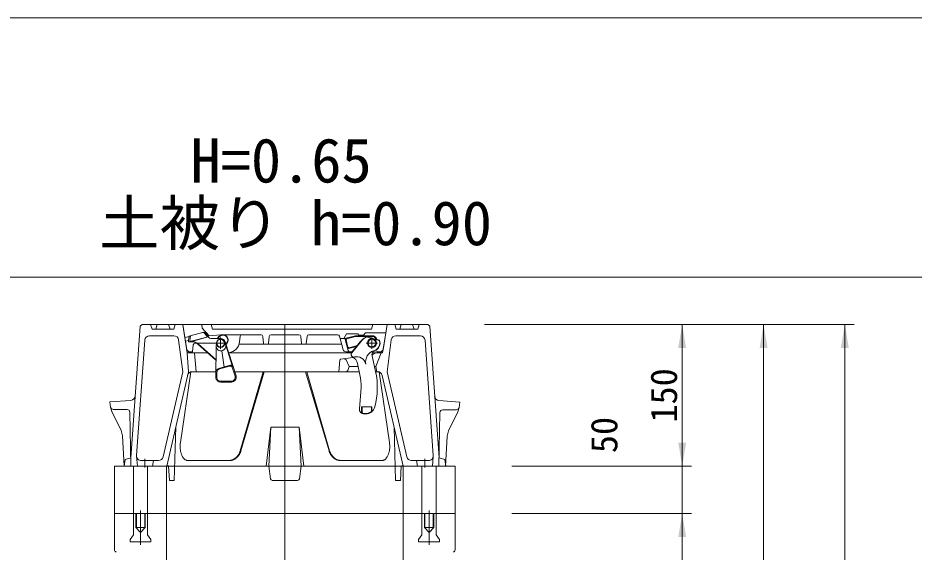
# Model space of a CAD drawing. Units: millimetres, scale not verified. Extents: x -6861 to 6861, y -5221 to 5221.
# Drawn here: x 2941 to 3888, y 2042 to 2607 of the extents above; entities that cross this region are included whole.
import ezdxf
from ezdxf.enums import TextEntityAlignment as Align

# ---------------------------------------------------------------- set-up
doc = ezdxf.new("R2010")
doc.units = ezdxf.units.MM
doc.header["$LTSCALE"] = 20
for name, color, linetype, lineweight in [('0-4_TEMP', 3, 'Continuous', 18), ('0-5_細線', 7, 'Continuous', 18), ('0-7_寸法', 1, 'Continuous', 18), ('0-A_枠線', 6, 'Continuous', 18)]:
    doc.layers.add(name, color=color, linetype=linetype, lineweight=lineweight)
doc.layers.add('0-8_注釈', color=1, linetype='Continuous')
doc.styles.add('ＭＳ ゴシック', font='')
doc.styles.get('ＭＳ ゴシック').set_extended_font_data('MS Gothic')

msp = doc.modelspace()

# ---------------------------------------------------------------- linework, layer by layer
at = {"layer": '0-4_TEMP'}
for p, q in [((1260.93, 2332.35), (6860.93, 2332.35)), ((3222.95, 2282.35), (3222.95, 2117.35)), ((3074.95, 2140.27), (3074.95, 2130.82)), ((3099.95, 2132.35), (3106.35, 2132.35)), ((3205.95, 2132.35), (3239.95, 2132.35)), ((3222.8, 2132.35), (3222.8, 1969.35)), ((3339.55, 2132.35), (3345.95, 2132.35)), ((3370.95, 2140.27), (3370.95, 2130.82)), ((3070.3, 2085.35), (3070.3, 2049.35)), ((3222.8, 2086.16), (3222.8, 1237.32)), ((3375.3, 2085.35), (3375.3, 2049.35))]:
    msp.add_line(p, q, dxfattribs=at)
at = {"layer": '0-5_細線'}
for p, q in [((3069.81, 2280.35), (3059.95, 2141.35)), ((3069.81, 2280.35), (3071.95, 2282.35)), ((3071.95, 2282.35), (3373.95, 2282.35)), ((3080.95, 2282.35), (3082.45, 2277.35)), ((3082.45, 2277.35), (3105.45, 2277.35)), ((3087.95, 2282.35), (3086.45, 2277.35)), ((3099.95, 2282.35), (3101.45, 2277.35)), ((3106.95, 2282.35), (3105.45, 2277.35)), ((3114.45, 2282.35), (3115.05, 2281.75)), ((3119.23, 2255.35), (3114.95, 2282.35)), ((3115.05, 2281.75), (3119.7, 2252.35)), ((3122.84, 2270.16), (3137.06, 2273.97)), ((3134.95, 2282.35), (3135.45, 2278.35)), ((3135.45, 2278.35), (3142.95, 2270.35)), ((3138.92, 2273.52), (3139.79, 2273.72)), ((3144.95, 2282.35), (3146.45, 2277.35)), ((3314.45, 2277.35), (3146.45, 2277.35)), ((3315.95, 2282.35), (3314.45, 2277.35)), ((3330.86, 2281.75), (3326.2, 2252.35)), ((3326.68, 2255.35), (3330.95, 2282.35)), ((3331.45, 2282.35), (3330.86, 2281.75)), ((3338.95, 2282.35), (3340.45, 2277.35)), ((3363.45, 2277.35), (3340.45, 2277.35)), ((3345.95, 2282.35), (3344.45, 2277.35)), ((3357.95, 2282.35), (3359.45, 2277.35)), ((3364.95, 2282.35), (3363.45, 2277.35)), ((3376.09, 2280.35), (3373.95, 2282.35)), ((3376.09, 2280.35), (3385.95, 2141.35)), ((3074.79, 2265.7), (3066.13, 2143.7)), ((3079.77, 2270.35), (3105.57, 2270.35)), ((3110.52, 2266), (3114.95, 2232.35)), ((3117.15, 2268.49), (3121.88, 2269.59)), ((3117.77, 2264.53), (3120.94, 2265.26)), ((3120.88, 2264.86), (3121.37, 2268.5)), ((3122.01, 2263.73), (3141.94, 2269.07)), ((3122.5, 2265.64), (3123.12, 2270.24)), ((3123.75, 2264.54), (3141.74, 2269.36)), ((3138.23, 2272.87), (3140.72, 2269.09)), ((3139.25, 2273.14), (3142.18, 2268.69)), ((3141.34, 2269.97), (3142.95, 2270.35)), ((3142.95, 2270.35), (3154.95, 2271.35)), ((3144.69, 2267.35), (3154.95, 2267.35)), ((3153.56, 2269.74), (3151.17, 2267.35)), ((3151.88, 2267.35), (3153.92, 2269.38)), ((3154.95, 2271.35), (3175.8, 2271.35)), ((3154.95, 2268.35), (3154.95, 2256.35)), ((3197.64, 2271.35), (3166.62, 2271.35)), ((3174.99, 2264.21), (3175.45, 2269.52)), ((3199.63, 2269.55), (3200.36, 2262.25)), ((3206.27, 2269.55), (3205.54, 2262.25)), ((3237.64, 2271.35), (3208.26, 2271.35)), ((3240.36, 2262.25), (3239.63, 2269.55)), ((3245.54, 2262.25), (3246.27, 2269.55)), ((3278.59, 2271.35), (3248.26, 2271.35)), ((3284.36, 2255.57), (3280.53, 2269.86)), ((3281.2, 2267.35), (3286.89, 2267.35)), ((3289.73, 2254.83), (3286.64, 2266.38)), ((3287.34, 2267.61), (3297.57, 2270.35)), ((3289.56, 2258.35), (3287.55, 2265.85)), ((3288.26, 2267.07), (3297.67, 2269.6)), ((3297.57, 2270.35), (3314.95, 2270.35)), ((3297.67, 2269.6), (3314.95, 2269.6)), ((3299.95, 2272.35), (3300.95, 2270.85)), ((3300.95, 2270.85), (3305.95, 2270.85)), ((3307.95, 2273.35), (3305.95, 2270.85)), ((3307.95, 2273.35), (3329.53, 2273.35)), ((3309.15, 2269.33), (3309.18, 2269.06)), ((3309.15, 2269.33), (3322.89, 2265.65)), ((3309.18, 2269.06), (3322.7, 2265.44)), ((3314.95, 2256.6), (3314.95, 2268.6)), ((3322.7, 2265.44), (3322.89, 2265.65)), ((3335.38, 2266), (3330.95, 2232.35)), ((3366.13, 2270.35), (3340.34, 2270.35)), ((3371.12, 2265.7), (3379.77, 2143.7)), ((3119.23, 2255.35), (3121.23, 2253.35)), ((3119.23, 2255.35), (3121.23, 2253.35)), ((3119.23, 2255.35), (3121.23, 2253.35)), ((3119.23, 2255.35), (3121.23, 2253.35)), ((3122.06, 2263.75), (3122.49, 2263.82)), ((3125.99, 2260.56), (3125.23, 2253.35)), ((3129.6, 2262.35), (3127.92, 2262.35)), ((3149.95, 2244.35), (3130.99, 2261.42)), ((3131.47, 2262.35), (3149.63, 2262.35)), ((3150.09, 2244.89), (3131.56, 2261.58)), ((3148.95, 2262.35), (3160.95, 2262.35)), ((3149.95, 2226.38), (3150.2, 2259.3)), ((3150.2, 2259.3), (3150.46, 2262.69)), ((3171.21, 2227.87), (3159.71, 2263.87)), ((3167.57, 2237.75), (3160.04, 2261.31)), ((3160.4, 2261.72), (3160.99, 2262.31)), ((3160.57, 2261.19), (3161.34, 2261.96)), ((3282.81, 2261.35), (3174.41, 2261.35)), ((3290.25, 2256.75), (3298.53, 2258.97)), ((3290.79, 2257.64), (3299.31, 2259.93)), ((3302.54, 2263.86), (3293.45, 2252.47)), ((3302.74, 2263.7), (3293.64, 2252.31)), ((3308.95, 2262.6), (3320.95, 2262.6)), ((3324.68, 2253.35), (3326.68, 2255.35)), ((3119.7, 2252.35), (3120.95, 2232.35)), ((3119.7, 2252.35), (3140.82, 2252.35)), ((3125.23, 2253.35), (3121.23, 2253.35)), ((3127.45, 2252.35), (3128.95, 2232.35)), ((3158.76, 2237.16), (3156.15, 2254.42)), ((3164.64, 2252.35), (3222.95, 2252.35)), ((3293.12, 2252.35), (3222.95, 2252.35)), ((3281.75, 2245.45), (3294.94, 2247.22)), ((3287.25, 2253.35), (3293.98, 2253.35)), ((3315.3, 2249.13), (3318.85, 2232.44)), ((3326.2, 2252.35), (3315.6, 2252.35)), ((3316.06, 2253.56), (3320.25, 2254.35)), ((3324.7, 2252.35), (3318.95, 2237.85)), ((3320.36, 2253.35), (3320.25, 2254.35)), ((3320.36, 2253.35), (3324.68, 2253.35)), ((3152.91, 2235.64), (3165.12, 2239.07)), ((3153.87, 2235.2), (3164.82, 2238.27)), ((3170.26, 2227.56), (3167.26, 2236.96)), ((3280.89, 2244.54), (3279.95, 2232.35)), ((3287.58, 2244.84), (3290.95, 2237.85)), ((3290.95, 2237.85), (3289.43, 2233.66)), ((3300.29, 2237.85), (3290.95, 2237.85)), ((3299.62, 2241.12), (3302.22, 2228.9)), ((3318.95, 2237.85), (3317.94, 2237.85)), ((3318.95, 2237.85), (3319.95, 2232.35)), ((3094.22, 2142.23), (3114.95, 2232.35)), ((3097.95, 2132.35), (3120.95, 2232.35)), ((3123.28, 2232.07), (3112.45, 2157.26)), ((3124.93, 2232.35), (3149.79, 2232.35)), ((3150.95, 2226.35), (3150.95, 2231.35)), ((3170.02, 2232.35), (3222.95, 2232.35)), ((3175.72, 2148.66), (3199.82, 2232.35)), ((3176.37, 2148.55), (3201.1, 2232.35)), ((3301.12, 2232.35), (3222.95, 2232.35)), ((3269.53, 2148.55), (3244.8, 2232.35)), ((3270.18, 2148.66), (3246.09, 2232.35)), ((3272.33, 2232.35), (3267.91, 2232.35)), ((3320.97, 2232.35), (3319.04, 2232.35)), ((3322.62, 2232.07), (3333.45, 2157.26)), ((3347.95, 2132.35), (3325.84, 2228.47)), ((3351.68, 2142.23), (3330.95, 2232.35)), ((3154.95, 2222.35), (3166.45, 2222.35)), ((3154.95, 2221.35), (3166.45, 2221.35)), ((3303.62, 2215.6), (3301.64, 2193.03)), ((3059.97, 2202.02), (3037.95, 2200.35)), ((3037.95, 2200.35), (3038.65, 2194.77)), ((3040.01, 2190.14), (3049.67, 2170.02)), ((3041.6, 2192.35), (3056, 2192.35)), ((3059, 2189.4), (3059.95, 2132.35)), ((3304.45, 2195.1), (3303.95, 2195.33)), ((3303.95, 2195.33), (3314.95, 2195.33)), ((3303.95, 2195.33), (3303.95, 2188.37)), ((3303.95, 2188.37), (3304.45, 2188.65)), ((3304.45, 2195.1), (3314.45, 2195.1)), ((3304.45, 2195.1), (3304.45, 2188.65)), ((3314.45, 2195.1), (3314.95, 2195.33)), ((3314.45, 2195.1), (3314.45, 2190.36)), ((3314.45, 2190.36), (3314.95, 2190.13)), ((3314.95, 2195.33), (3314.95, 2190.13)), ((3386.73, 2189.09), (3385.67, 2132.04)), ((3404.13, 2192.01), (3389.73, 2192.03)), ((3405.72, 2189.8), (3396.02, 2169.7)), ((3306.62, 2188.1), (3308.3, 2188.1)), ((3306.62, 2187.6), (3308.3, 2187.6)), ((3105.95, 2117.35), (3107.45, 2173.65)), ((3207.95, 2173.65), (3237.95, 2173.65)), ((3237.95, 2173.65), (3242.95, 2132.35)), ((3239.95, 2132.35), (3237.95, 2173.65)), ((3339.95, 2117.35), (3338.45, 2173.65)), ((3051.12, 2164.39), (3052.95, 2132.35)), ((3394.56, 2164.06), (3392.67, 2132.03)), ((3053.95, 2139.35), (3059.95, 2141.35)), ((3066.95, 2132.35), (3066.14, 2142.96)), ((3378.95, 2132.35), (3379.77, 2142.96)), ((3391.95, 2139.35), (3385.95, 2141.35)), ((3042.8, 2082.35), (3042.8, 2132.35)), ((3052.8, 2132.35), (3042.8, 2132.35)), ((3062.8, 2082.35), (3062.8, 2132.35)), ((3071.12, 2138.35), (3089.35, 2138.35)), ((3077.8, 2082.35), (3077.8, 2132.35)), ((3083.95, 2138.35), (3082.95, 2132.35)), ((3097.8, 2082.35), (3097.8, 2132.35)), ((3097.95, 2132.35), (3099.95, 2132.35)), ((3099.95, 2132.35), (3100.95, 2117.35)), ((3106.35, 2132.35), (3205.95, 2132.35)), ((3120.22, 2138.35), (3163.93, 2138.35)), ((3205.95, 2132.35), (3207.72, 2119.08)), ((3239.95, 2132.35), (3238.18, 2119.08)), ((3339.55, 2132.35), (3239.95, 2132.35)), ((3325.69, 2138.35), (3281.97, 2138.35)), ((3345.95, 2132.35), (3344.95, 2117.35)), ((3347.95, 2132.35), (3345.95, 2132.35)), ((3347.8, 2082.35), (3347.8, 2132.35)), ((3392.95, 2132.35), (3347.95, 2132.35)), ((3374.78, 2138.35), (3356.55, 2138.35)), ((3361.95, 2138.35), (3362.95, 2132.35)), ((3367.8, 2082.35), (3367.8, 2132.35)), ((3382.8, 2082.35), (3382.8, 2132.35)), ((3391.95, 2139.35), (3392.95, 2132.35)), ((3392.8, 2132.35), (3402.8, 2132.35)), ((3402.8, 2082.35), (3402.8, 2132.35)), ((3100.95, 2117.35), (3105.95, 2117.35)), ((3236.2, 2117.35), (3209.39, 2117.35)), ((3344.95, 2117.35), (3339.95, 2117.35)), ((3042.8, 2082.35), (3402.8, 2082.35)), ((3042.8, 2082.35), (3042.8, 2044.14)), ((3062.8, 2082.35), (3062.8, 2059.85)), ((3065.9, 2082.35), (3065.9, 2066.75)), ((3074.7, 2082.35), (3074.7, 2066.75)), ((3075.3, 2082.35), (3075.3, 2067.35)), ((3077.8, 2082.35), (3077.8, 2059.85)), ((3097.8, 2082.35), (3097.8, 1932.35)), ((3347.8, 2082.35), (3347.8, 1932.35)), ((3367.8, 2082.35), (3367.8, 2059.85)), ((3370.3, 2082.35), (3370.3, 2067.35)), ((3370.9, 2082.35), (3370.9, 2066.75)), ((3379.7, 2082.35), (3379.7, 2066.75)), ((3380.3, 2082.35), (3380.3, 2067.35)), ((3382.8, 2082.35), (3382.8, 2059.85)), ((3402.8, 2082.35), (3402.8, 2044.14)), ((3065.3, 2067.35), (3070.3, 2062.35)), ((3075.3, 2067.35), (3070.3, 2062.35)), ((3370.3, 2067.35), (3375.3, 2062.35)), ((3380.3, 2067.35), (3370.3, 2067.35)), ((3380.3, 2067.35), (3375.3, 2062.35)), ((3062.8, 2059.85), (3059.3, 2054.85)), ((3077.8, 2059.85), (3081.3, 2054.85)), ((3059.3, 2054.85), (3059.3, 2052.35)), ((3059.3, 2052.35), (3081.3, 2052.35)), ((3081.3, 2054.85), (3081.3, 2052.35)), ((3386.3, 2052.35), (3364.3, 2052.35))]:
    msp.add_line(p, q, dxfattribs=at)
for points in [[(3285.06, 2267.35), (3287.95, 2272.35), (3299.95, 2272.35)], [(3385.78, 2201.71), (3407.8, 2200), (3407.09, 2194.43)], [(3205.95, 2132.35), (3207.95, 2173.65), (3202.95, 2132.35)], [(3053.95, 2139.35), (3052.95, 2132.35), (3097.95, 2132.35)], [(3065.3, 2082.35), (3065.3, 2067.35), (3075.3, 2067.35)], [(3367.8, 2059.85), (3364.3, 2054.85), (3364.3, 2052.35)], [(3382.8, 2059.85), (3386.3, 2054.85), (3386.3, 2052.35)]]:
    msp.add_lwpolyline(points, dxfattribs=at)
for centre, radius in [((3154.95, 2262.35), 4.5), ((3154.95, 2262.35), 4), ((3314.95, 2262.6), 4.75), ((3314.95, 2262.6), 4)]:
    msp.add_circle(centre, radius, dxfattribs=at)
for centre, radius, start, end in [((3136.56, 2271.77), 2, 33.435, 105), ((3137.58, 2272.04), 2, 33.435, 105), ((3079.77, 2265.35), 5, 90, 175.943), ((3105.57, 2265.35), 5, 7.496, 90), ((3121.88, 2264.73), 1, 172.38, 285), ((3123.35, 2268.23), 2, 105, 172.38), ((3123.49, 2265.51), 1, 172.38, 285), ((3144.69, 2270.35), 3, 213.435, 270), ((3157.45, 2265.85), 5.5, 315, 135), ((3157.45, 2265.85), 5, 315, 135), ((3154.95, 2262.35), 5, 17.716, 90), ((3177.45, 2269.35), 2, 90, 175), ((3197.64, 2269.35), 2, 5.711, 90), ((3208.26, 2269.35), 2, 90, 174.289), ((3237.64, 2269.35), 2, 5.711, 90), ((3248.26, 2269.35), 2, 90, 174.289), ((3278.59, 2269.35), 2, 15, 90), ((3287.6, 2266.64), 1, 105, 195), ((3288.52, 2266.11), 1, 104.999, 195), ((3318.95, 2250.76), 21, 117.828, 141.396), ((3318.95, 2250.76), 20.75, 118.098, 141.396), ((3314.95, 2264.85), 5.5, 18.873, 90), ((3314.95, 2264.85), 4.75, 25.614, 90), ((3314.95, 2262.6), 8.25, 282.029, 20.153), ((3314.95, 2262.6), 8.5, 289.465, 21.032), ((3340.34, 2265.35), 5, 90, 172.504), ((3366.13, 2265.35), 5, 4.057, 90), ((3124.87, 2254.14), 10, 48.003, 105), ((3124.3, 2253.99), 10, 48.003, 100.392), ((3127.98, 2260.35), 2, 90, 173.991), ((3131.47, 2265.35), 3, 239.518, 270), ((3155.3, 2259.44), 5.09, 179.563, 17.716), ((3162.04, 2265.35), 13, 275.889, 355), ((3201.36, 2262.35), 1, 185.711, 270.001), ((3204.55, 2262.35), 1, 270, 354.289), ((3241.36, 2262.35), 1, 185.711, 270), ((3244.55, 2262.35), 1, 269.999, 354.289), ((3287.25, 2256.35), 3, 195, 270), ((3289.99, 2257.71), 1, 194.999, 285), ((3290.53, 2258.61), 1, 194.999, 285), ((3291.66, 2255.35), 2, 195, 270), ((3281.89, 2244.46), 1, 97.625, 175.601), ((3285.78, 2243.97), 2, 25.722, 97.625), ((3295.79, 2250.6), 3, 141.396, 242.755), ((3295.79, 2250.6), 2.75, 141.396, 283.399), ((3289.84, 2239.04), 10, 12, 62.755), ((3298.71, 2238.19), 10, 13.096, 103.289), ((3320.75, 2242.71), 12.5, 109.028, 190.412), ((3318.95, 2250.76), 4, 106.971, 204), ((3311.49, 2259.52), 10, 292.623, 314.134), ((3165.36, 2236.35), 2, 17.716, 105.689), ((3165.66, 2237.15), 2, 17.716, 105.689), ((3124.93, 2227.35), 5, 90, 167.047), ((3154.95, 2226.35), 5, 179.204, 270), ((3153.99, 2231.79), 4, 105.689, 179.563), ((3154.95, 2231.35), 4, 105.689, 180), ((3154.95, 2226.35), 4, 180, 270), ((3166.45, 2226.35), 5, 270, 17.716), ((3166.45, 2226.35), 4, 270, 17.716), ((3287.55, 2234.35), 2, 270, 340.017), ((3239.62, 2215.6), 64, 0, 12), ((3239.62, 2215.6), 81, 345.314, 12), ((3320.97, 2227.35), 5, 12.953, 90), ((3059.6, 2207.01), 5, 274.344, 355.943), ((3386.17, 2206.7), 5, 183.949, 265.548), ((3041.6, 2195.35), 3, 187.125, 270), ((3053.53, 2196.63), 15, 187.125, 205.641), ((3056, 2189.35), 3, 0.955, 90), ((3306.62, 2192.6), 5, 175, 270), ((3306.62, 2192.6), 4.5, 241.158, 270), ((3308.3, 2197.6), 10, 270, 345.314), ((3308.3, 2197.6), 9.5, 270, 310.388), ((3389.73, 2189.03), 3, 89.893, 178.938), ((3404.14, 2195.01), 3, 269.893, 352.768), ((3392.21, 2196.32), 15, 334.252, 352.768), ((3036.15, 2163.53), 15, 3.27, 25.641), ((3409.53, 2163.18), 15, 154.251, 176.622), ((3127.16, 2153.19), 15, 177.42047, 183.98981), ((3127.13, 2153.98), 14.95, 173.89277, 180.46211), ((3127.1, 2152.39), 14.9, 180.96172, 187.53106), ((3127.02, 2154.77), 14.77, 170.31074, 176.88008), ((3318.89, 2154.77), 14.77, 3.11892, 9.68825), ((3318.81, 2152.39), 14.9, 352.46994, 359.03928), ((3318.77, 2153.98), 14.95, 359.5389, 6.10824), ((3318.74, 2153.19), 15, 356.00919, 2.57852), ((3071.12, 2143.35), 5, 175.943, 270), ((3089.35, 2143.35), 5, 270, 347.047), ((3126.94, 2151.61), 14.66, 184.58302, 191.15236), ((3126.7, 2150.85), 14.3, 188.35914, 194.92847), ((3126.37, 2150.13), 13.81, 192.36873, 198.93806), ((3125.96, 2149.45), 13.21, 196.70895, 203.27829), ((3125.48, 2148.81), 12.52, 201.49676, 208.0661), ((3124.93, 2148.24), 11.76, 206.87362, 213.44296), ((3124.31, 2147.74), 10.97, 213.01027, 219.57961), ((3162.22, 2151.78), 13.72, 304.82668, 309.2867), ((3162.9, 2151.78), 13.72, 304.82668, 309.2867), ((3162.1, 2151.87), 13.86, 309.44394, 313.90396), ((3162.78, 2151.87), 13.86, 309.44394, 313.90396), ((3161.99, 2151.96), 14.01, 313.96603, 318.42606), ((3162.67, 2151.96), 14.01, 313.96603, 318.42606), ((3161.89, 2152.06), 14.15, 318.39462, 322.85465), ((3162.57, 2152.06), 14.15, 318.39462, 322.85465), ((3161.79, 2152.17), 14.3, 322.73468, 327.19471), ((3161.7, 2152.29), 14.43, 326.98817, 331.44819), ((3162.47, 2152.17), 14.3, 322.73341, 327.19344), ((3161.63, 2152.41), 14.56, 331.16694, 335.62697), ((3162.38, 2152.29), 14.43, 326.98948, 331.44951), ((3161.56, 2152.54), 14.67, 335.27597, 339.736), ((3162.31, 2152.41), 14.56, 331.16694, 335.62697), ((3161.5, 2152.68), 14.78, 339.32468, 343.78471), ((3162.24, 2152.54), 14.67, 335.27597, 339.736), ((3162.18, 2152.68), 14.78, 339.32468, 343.78471), ((3283.72, 2152.68), 14.78, 196.2168, 200.67683), ((3283.66, 2152.54), 14.67, 200.26406, 204.72408), ((3284.4, 2152.68), 14.78, 196.21538, 200.67541), ((3283.6, 2152.41), 14.56, 204.3731, 208.83313), ((3284.34, 2152.54), 14.67, 200.26406, 204.72408), ((3283.52, 2152.29), 14.43, 208.55057, 213.0106), ((3284.28, 2152.41), 14.56, 204.3731, 208.83313), ((3283.43, 2152.17), 14.3, 212.80665, 217.26668), ((3284.2, 2152.29), 14.43, 208.55057, 213.0106), ((3283.34, 2152.06), 14.15, 217.14434, 221.60437), ((3284.11, 2152.17), 14.3, 212.80665, 217.26668), ((3284.02, 2152.06), 14.15, 217.14555, 221.60557), ((3283.23, 2151.96), 14.01, 221.57518, 226.03521), ((3283.91, 2151.96), 14.01, 221.57405, 226.03407), ((3283.12, 2151.87), 13.86, 226.09615, 230.55618), ((3283.8, 2151.87), 13.86, 226.09615, 230.55618), ((3283, 2151.78), 13.72, 230.71233, 235.17235), ((3283.68, 2151.78), 13.72, 230.7133, 235.17332), ((3321.59, 2147.74), 10.97, 320.42039, 326.98973), ((3320.98, 2148.24), 11.76, 326.55807, 333.12741), ((3320.42, 2148.81), 12.52, 331.93385, 338.50319), ((3319.94, 2149.45), 13.21, 336.7206, 343.28994), ((3319.53, 2150.13), 13.81, 341.06298, 347.63232), ((3319.2, 2150.85), 14.3, 345.0715, 351.64084), ((3318.96, 2151.61), 14.66, 348.84661, 355.41595), ((3356.55, 2143.35), 5, 192.953, 270), ((3374.78, 2143.35), 5, 270, 4.057), ((3098.95, 2131.6), 1.25, 36.87, 143.13), ((3123.64, 2147.3), 10.18, 220.10416, 226.6735), ((3122.93, 2146.95), 9.44, 228.3576, 234.92694), ((3122.18, 2146.68), 8.8, 237.91499, 244.48433), ((3121.41, 2146.5), 8.33, 248.76546, 255.3348), ((3120.62, 2146.41), 8.07, 260.60549, 267.17483), ((3163.18, 2151.47), 13.13, 270.31854, 274.77857), ((3163.86, 2151.47), 13.13, 270.31854, 274.77857), ((3163.04, 2151.48), 13.15, 275.40614, 279.86617), ((3163.71, 2151.48), 13.15, 275.40614, 279.86617), ((3162.89, 2151.51), 13.2, 280.46637, 284.9264), ((3163.57, 2151.51), 13.2, 280.466, 284.92603), ((3162.75, 2151.54), 13.27, 285.48095, 289.94098), ((3163.43, 2151.54), 13.27, 285.48146, 289.94149), ((3162.61, 2151.59), 13.36, 290.43589, 294.89592), ((3163.29, 2151.59), 13.36, 290.43589, 294.89592), ((3162.48, 2151.64), 13.47, 295.31835, 299.77837), ((3163.15, 2151.64), 13.47, 295.31759, 299.77762), ((3162.35, 2151.71), 13.59, 300.11715, 304.57718), ((3163.02, 2151.71), 13.59, 300.11802, 304.57805), ((3282.88, 2151.71), 13.59, 235.42309, 239.88312), ((3283.56, 2151.71), 13.59, 235.42222, 239.88225), ((3282.75, 2151.64), 13.47, 240.22163, 244.68165), ((3283.43, 2151.64), 13.47, 240.22238, 244.68241), ((3282.61, 2151.59), 13.36, 245.10423, 249.56426), ((3283.29, 2151.59), 13.36, 245.10423, 249.56426), ((3282.47, 2151.54), 13.27, 250.05918, 254.51921), ((3283.15, 2151.54), 13.27, 250.05867, 254.5187), ((3282.33, 2151.51), 13.2, 255.0736, 259.53363), ((3283.01, 2151.51), 13.2, 255.07397, 259.534), ((3282.19, 2151.48), 13.15, 260.13383, 264.59386), ((3282.87, 2151.48), 13.15, 260.13361, 264.59364), ((3282.04, 2151.47), 13.13, 265.22143, 269.68146), ((3282.72, 2151.47), 13.13, 265.2215, 269.68153), ((3325.29, 2146.41), 8.08, 272.82479, 279.39413), ((3324.5, 2146.5), 8.33, 284.66593, 291.23527), ((3323.72, 2146.68), 8.8, 295.51485, 302.08419), ((3322.97, 2146.95), 9.44, 305.07392, 311.64326), ((3322.26, 2147.3), 10.18, 313.32533, 319.89467), ((3346.95, 2131.6), 1.25, 36.87, 143.13), ((3209.7, 2119.35), 2, 187.595, 270), ((3236.2, 2119.35), 2, 270, 352.405), ((3045.8, 2044.14), 3, 180, 240.968), ((3399.8, 2044.14), 3, 299.032, 0)]:
    msp.add_arc(centre, radius, start, end, dxfattribs=at)
at = {"layer": '0-7_寸法'}
for p, q in [((3433.95, 2282.35), (3652.89, 2282.35)), ((3433.95, 2282.35), (3738.95, 2282.35)), ((3433.95, 2282.35), (3824.83, 2282.35)), ((3642.89, 1592.35), (3642.89, 2282.35)), ((3728.95, 1632.35), (3728.95, 2282.35)), ((3814.83, 1382.35), (3814.83, 2282.35)), ((3462.8, 2132.35), (3652.89, 2132.35)), ((3462.8, 2132.35), (3652.89, 2132.35)), ((3462.8, 2082.35), (3652.89, 2082.35)), ((3462.8, 2082.35), (3652.89, 2082.35))]:
    msp.add_line(p, q, dxfattribs=at)
for points in [[(3638.72, 2257.35), (3642.89, 2282.35), (3647.06, 2257.35)], [(3724.78, 2257.35), (3728.95, 2282.35), (3733.12, 2257.35)], [(3810.66, 2257.35), (3814.83, 2282.35), (3818.99, 2257.35)], [(3638.72, 2157.35), (3642.89, 2132.35), (3647.06, 2157.35)], [(3638.72, 2157.35), (3642.89, 2132.35), (3647.06, 2157.35)], [(3638.72, 2057.35), (3642.89, 2082.35), (3647.06, 2057.35)], [(3638.72, 2057.35), (3642.89, 2082.35), (3647.06, 2057.35)]]:
    msp.add_solid(points, dxfattribs=at)
at = {"layer": '0-A_枠線'}
msp.add_line((1260.93, 2606.53), (6860.93, 2606.53), dxfattribs=at)

# ---------------------------------------------------------------- texts
at = {"layer": '0-7_寸法', "style": 'ＭＳ ゴシック'}
for s, p in [('150', (3645.93, 2178.55)), ('50', (3582.84, 2146.21))]:
    msp.add_text(s, height=28.15, rotation=90, dxfattribs=at).set_placement(p, align=Align.BOTTOM_LEFT)
at = {"layer": '0-8_注釈', "style": 'ＭＳ ゴシック'}
for s, p in [('H=0.65', (3123.15, 2418.32)), ('土被り h=0.90', (3026.4, 2351.99))]:
    msp.add_text(s, height=46.92, dxfattribs=at).set_placement(p, align=Align.BOTTOM_LEFT)

doc.saveas('drawing.dxf')
